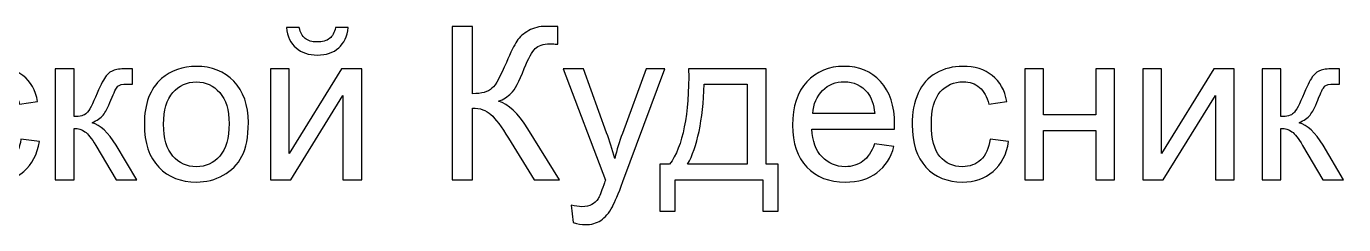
# Model space of a CAD drawing. Header units: centimetres. Extents: x 259 to 610, y 357 to 1252.
# Drawn here: x 346.65 to 368.37, y 1000.98 to 1004.25 of the extents above; entities that cross this region are included whole.
import ezdxf

# ---------------------------------------------------------------- set-up
doc = ezdxf.new("R2010")
doc.units = ezdxf.units.CM
doc.header["$MEASUREMENT"] = 0
doc.layers.add('layer 1', color=7, linetype='Continuous')

msp = doc.modelspace()

# ---------------------------------------------------------------- linework, layer by layer
at = {"layer": 'layer 1', "color": 250}
for points, knots in [([(351.7441, 1004.23162), (351.7441, 1004.23162), (351.95577, 1004.23162), (351.95577, 1004.23162), (351.95577, 1004.23162), (351.93872, 1004.0864), (351.8858, 1003.97469), (351.79761, 1003.89707), (351.79761, 1003.89707), (351.70942, 1003.81888), (351.59241, 1003.78007), (351.44601, 1003.78007), (351.44601, 1003.78007), (351.29902, 1003.78007), (351.18143, 1003.81888), (351.09382, 1003.8959), (351.09382, 1003.8959), (351.00621, 1003.97351), (350.9533, 1004.08522), (350.93625, 1004.23162), (350.93625, 1004.23162), (350.93625, 1004.23162), (351.14791, 1004.23162), (351.14791, 1004.23162), (351.14791, 1004.23162), (351.16379, 1004.15225), (351.19612, 1004.09287), (351.24375, 1004.05406), (351.24375, 1004.05406), (351.29137, 1004.01467), (351.35605, 1003.99526), (351.4366, 1003.99526), (351.4366, 1003.99526), (351.53009, 1003.99526), (351.60064, 1004.01408), (351.64827, 1004.0523), (351.64827, 1004.0523), (351.69589, 1004.08993), (351.72823, 1004.1499), (351.7441, 1004.23162)], [0, 0, 0, 0, 0.09090909, 0.09090909, 0.09090909, 0.09090909, 0.18181818, 0.18181818, 0.18181818, 0.18181818, 0.27272727, 0.27272727, 0.27272727, 0.27272727, 0.36363636, 0.36363636, 0.36363636, 0.36363636, 0.45454545, 0.45454545, 0.45454545, 0.45454545, 0.54545455, 0.54545455, 0.54545455, 0.54545455, 0.63636364, 0.63636364, 0.63636364, 0.63636364, 0.72727273, 0.72727273, 0.72727273, 0.72727273, 0.81818182, 0.81818182, 0.81818182, 0.81818182, 1, 1, 1, 1]), ([(353.6685, 1004.24926), (353.6685, 1004.24926), (354.00364, 1004.24926), (354.00364, 1004.24926), (354.00364, 1004.24926), (354.00364, 1004.24926), (354.00364, 1003.14154), (354.00364, 1003.14154), (354.00364, 1003.14154), (354.15592, 1003.14154), (354.26352, 1003.17153), (354.32526, 1003.23091), (354.32526, 1003.23091), (354.38758, 1003.2903), (354.46637, 1003.43258), (354.56279, 1003.65836), (354.56279, 1003.65836), (354.63276, 1003.82475), (354.69038, 1003.94176), (354.73624, 1004.00996), (354.73624, 1004.00996), (354.78152, 1004.07875), (354.84619, 1004.13637), (354.93027, 1004.18282), (354.93027, 1004.18282), (355.01376, 1004.22927), (355.10666, 1004.25279), (355.20779, 1004.25279), (355.20779, 1004.25279), (355.33655, 1004.25279), (355.40417, 1004.25162), (355.41122, 1004.24926), (355.41122, 1004.24926), (355.41122, 1004.24926), (355.41122, 1003.95999), (355.41122, 1003.95999), (355.41122, 1003.95999), (355.39946, 1003.95999), (355.37712, 1003.96057), (355.34419, 1003.96175), (355.34419, 1003.96175), (355.30715, 1003.96293), (355.28481, 1003.96351), (355.27658, 1003.96351), (355.27658, 1003.96351), (355.17016, 1003.96351), (355.09078, 1003.93764), (355.03904, 1003.8859), (355.03904, 1003.8859), (354.98613, 1003.83416), (354.92615, 1003.72363), (354.85795, 1003.55488), (354.85795, 1003.55488), (354.77328, 1003.34086), (354.70155, 1003.20563), (354.64276, 1003.14977), (354.64276, 1003.14977), (354.58455, 1003.09451), (354.51399, 1003.04982), (354.43285, 1003.01631), (354.43285, 1003.01631), (354.59572, 1002.97162), (354.75682, 1002.82052), (354.91557, 1002.56417), (354.91557, 1002.56417), (354.91557, 1002.56417), (355.43592, 1001.72338), (355.43592, 1001.72338), (355.43592, 1001.72338), (355.43592, 1001.72338), (355.02082, 1001.72338), (355.02082, 1001.72338), (355.02082, 1001.72338), (355.02082, 1001.72338), (354.5969, 1002.40777), (354.5969, 1002.40777), (354.5969, 1002.40777), (354.48107, 1002.59768), (354.38405, 1002.72821), (354.30644, 1002.79876), (354.30644, 1002.79876), (354.22824, 1002.86991), (354.1277, 1002.90518), (354.00364, 1002.90518), (354.00364, 1002.90518), (354.00364, 1002.90518), (354.00364, 1001.72338), (354.00364, 1001.72338), (354.00364, 1001.72338), (354.00364, 1001.72338), (353.6685, 1001.72338), (353.6685, 1001.72338), (353.6685, 1001.72338), (353.6685, 1001.72338), (353.6685, 1004.24926), (353.6685, 1004.24926)], [0, 0, 0, 0, 0.04, 0.04, 0.04, 0.04, 0.08, 0.08, 0.08, 0.08, 0.12, 0.12, 0.12, 0.12, 0.16, 0.16, 0.16, 0.16, 0.2, 0.2, 0.2, 0.2, 0.24, 0.24, 0.24, 0.24, 0.28, 0.28, 0.28, 0.28, 0.32, 0.32, 0.32, 0.32, 0.36, 0.36, 0.36, 0.36, 0.4, 0.4, 0.4, 0.4, 0.44, 0.44, 0.44, 0.44, 0.48, 0.48, 0.48, 0.48, 0.52, 0.52, 0.52, 0.52, 0.56, 0.56, 0.56, 0.56, 0.6, 0.6, 0.6, 0.6, 0.64, 0.64, 0.64, 0.64, 0.68, 0.68, 0.68, 0.68, 0.72, 0.72, 0.72, 0.72, 0.76, 0.76, 0.76, 0.76, 0.8, 0.8, 0.8, 0.8, 0.84, 0.84, 0.84, 0.84, 0.88, 0.88, 0.88, 0.88, 0.92, 0.92, 0.92, 0.92, 1, 1, 1, 1]), ([(346.55888, 1002.39366), (346.55888, 1002.39366), (346.86227, 1002.35132), (346.86227, 1002.35132), (346.86227, 1002.35132), (346.82875, 1002.1426), (346.74408, 1001.97973), (346.60709, 1001.86155), (346.60709, 1001.86155), (346.47009, 1001.74337), (346.30135, 1001.68457), (346.10203, 1001.68457), (346.10203, 1001.68457), (345.85215, 1001.68457), (345.65106, 1001.7663), (345.49937, 1001.92975), (345.49937, 1001.92975), (345.34709, 1002.09321), (345.27124, 1002.32722), (345.27124, 1002.63178), (345.27124, 1002.63178), (345.27124, 1002.82934), (345.30417, 1003.00161), (345.36943, 1003.14977), (345.36943, 1003.14977), (345.43469, 1003.29735), (345.53406, 1003.40848), (345.66811, 1003.48197), (345.66811, 1003.48197), (345.80158, 1003.55606), (345.94681, 1003.5931), (346.10438, 1003.5931), (346.10438, 1003.5931), (346.30253, 1003.5931), (346.46539, 1003.54312), (346.59121, 1003.44258), (346.59121, 1003.44258), (346.71763, 1003.34204), (346.79877, 1003.19916), (346.83404, 1003.01454), (346.83404, 1003.01454), (346.83404, 1003.01454), (346.53418, 1002.96868), (346.53418, 1002.96868), (346.53418, 1002.96868), (346.50537, 1003.09157), (346.45481, 1003.18388), (346.38131, 1003.2462), (346.38131, 1003.2462), (346.30841, 1003.30794), (346.22021, 1003.3391), (346.11673, 1003.3391), (346.11673, 1003.3391), (345.96033, 1003.3391), (345.83333, 1003.28324), (345.73514, 1003.17153), (345.73514, 1003.17153), (345.63754, 1003.05923), (345.58874, 1002.88284), (345.58874, 1002.6406), (345.58874, 1002.6406), (345.58874, 1002.39483), (345.63578, 1002.21668), (345.72985, 1002.10556), (345.72985, 1002.10556), (345.82451, 1001.99443), (345.9474, 1001.93857), (346.0985, 1001.93857), (346.0985, 1001.93857), (346.2208, 1001.93857), (346.32252, 1001.97562), (346.40365, 1002.05029), (346.40365, 1002.05029), (346.48538, 1002.12437), (346.53712, 1002.23902), (346.55888, 1002.39366)], [0, 0, 0, 0, 0.05, 0.05, 0.05, 0.05, 0.1, 0.1, 0.1, 0.1, 0.15, 0.15, 0.15, 0.15, 0.2, 0.2, 0.2, 0.2, 0.25, 0.25, 0.25, 0.25, 0.3, 0.3, 0.3, 0.3, 0.35, 0.35, 0.35, 0.35, 0.4, 0.4, 0.4, 0.4, 0.45, 0.45, 0.45, 0.45, 0.5, 0.5, 0.5, 0.5, 0.55, 0.55, 0.55, 0.55, 0.6, 0.6, 0.6, 0.6, 0.65, 0.65, 0.65, 0.65, 0.7, 0.7, 0.7, 0.7, 0.75, 0.75, 0.75, 0.75, 0.8, 0.8, 0.8, 0.8, 0.85, 0.85, 0.85, 0.85, 0.9, 0.9, 0.9, 0.9, 1, 1, 1, 1]), ([(347.12332, 1003.55429), (347.12332, 1003.55429), (347.43376, 1003.55429), (347.43376, 1003.55429), (347.43376, 1003.55429), (347.43376, 1003.55429), (347.43376, 1002.76407), (347.43376, 1002.76407), (347.43376, 1002.76407), (347.53254, 1002.76407), (347.60192, 1002.78289), (347.6419, 1002.8211), (347.6419, 1002.8211), (347.68129, 1002.85873), (347.7395, 1002.96868), (347.81711, 1003.15154), (347.81711, 1003.15154), (347.87826, 1003.29618), (347.92765, 1003.39143), (347.96528, 1003.43729), (347.96528, 1003.43729), (348.00349, 1003.48315), (348.047, 1003.51431), (348.09639, 1003.53019), (348.09639, 1003.53019), (348.14637, 1003.54606), (348.22574, 1003.55429), (348.33452, 1003.55429), (348.33452, 1003.55429), (348.33452, 1003.55429), (348.39684, 1003.55429), (348.39684, 1003.55429), (348.39684, 1003.55429), (348.39684, 1003.55429), (348.39684, 1003.29853), (348.39684, 1003.29853), (348.39684, 1003.29853), (348.39684, 1003.29853), (348.31041, 1003.30029), (348.31041, 1003.30029), (348.31041, 1003.30029), (348.22868, 1003.30029), (348.17635, 1003.28795), (348.15342, 1003.26384), (348.15342, 1003.26384), (348.12932, 1003.23856), (348.09228, 1003.1633), (348.04289, 1003.03806), (348.04289, 1003.03806), (347.99585, 1002.91812), (347.95293, 1002.83522), (347.91354, 1002.78935), (347.91354, 1002.78935), (347.87473, 1002.74349), (347.81417, 1002.70175), (347.73244, 1002.66353), (347.73244, 1002.66353), (347.86591, 1002.62767), (347.99761, 1002.50361), (348.12697, 1002.29076), (348.12697, 1002.29076), (348.12697, 1002.29076), (348.4674, 1001.72338), (348.4674, 1001.72338), (348.4674, 1001.72338), (348.4674, 1001.72338), (348.12638, 1001.72338), (348.12638, 1001.72338), (348.12638, 1001.72338), (348.12638, 1001.72338), (347.79065, 1002.289), (347.79065, 1002.289), (347.79065, 1002.289), (347.72304, 1002.40365), (347.66424, 1002.47891), (347.61426, 1002.51536), (347.61426, 1002.51536), (347.5637, 1002.55182), (347.50373, 1002.57004), (347.43376, 1002.57004), (347.43376, 1002.57004), (347.43376, 1002.57004), (347.43376, 1001.72338), (347.43376, 1001.72338), (347.43376, 1001.72338), (347.43376, 1001.72338), (347.12332, 1001.72338), (347.12332, 1001.72338), (347.12332, 1001.72338), (347.12332, 1001.72338), (347.12332, 1003.55429), (347.12332, 1003.55429)], [0, 0, 0, 0, 0.04166667, 0.04166667, 0.04166667, 0.04166667, 0.08333333, 0.08333333, 0.08333333, 0.08333333, 0.125, 0.125, 0.125, 0.125, 0.16666667, 0.16666667, 0.16666667, 0.16666667, 0.20833333, 0.20833333, 0.20833333, 0.20833333, 0.25, 0.25, 0.25, 0.25, 0.29166667, 0.29166667, 0.29166667, 0.29166667, 0.33333333, 0.33333333, 0.33333333, 0.33333333, 0.375, 0.375, 0.375, 0.375, 0.41666667, 0.41666667, 0.41666667, 0.41666667, 0.45833333, 0.45833333, 0.45833333, 0.45833333, 0.5, 0.5, 0.5, 0.5, 0.54166667, 0.54166667, 0.54166667, 0.54166667, 0.58333333, 0.58333333, 0.58333333, 0.58333333, 0.625, 0.625, 0.625, 0.625, 0.66666667, 0.66666667, 0.66666667, 0.66666667, 0.70833333, 0.70833333, 0.70833333, 0.70833333, 0.75, 0.75, 0.75, 0.75, 0.79166667, 0.79166667, 0.79166667, 0.79166667, 0.83333333, 0.83333333, 0.83333333, 0.83333333, 0.875, 0.875, 0.875, 0.875, 0.91666667, 0.91666667, 0.91666667, 0.91666667, 1, 1, 1, 1]), ([(348.59322, 1002.63884), (348.59322, 1002.97691), (348.68729, 1003.22739), (348.87603, 1003.39025), (348.87603, 1003.39025), (349.03301, 1003.52548), (349.22528, 1003.5931), (349.45164, 1003.5931), (349.45164, 1003.5931), (349.7027, 1003.5931), (349.90849, 1003.51078), (350.06841, 1003.34615), (350.06841, 1003.34615), (350.22775, 1003.18211), (350.30771, 1002.95457), (350.30771, 1002.66471), (350.30771, 1002.66471), (350.30771, 1002.42952), (350.27243, 1002.2449), (350.20188, 1002.11026), (350.20188, 1002.11026), (350.13132, 1001.97562), (350.02843, 1001.87096), (349.8932, 1001.79629), (349.8932, 1001.79629), (349.75856, 1001.72162), (349.61098, 1001.68457), (349.45164, 1001.68457), (349.45164, 1001.68457), (349.19529, 1001.68457), (348.98833, 1001.7663), (348.83016, 1001.93034), (348.83016, 1001.93034), (348.672, 1002.09438), (348.59322, 1002.33074), (348.59322, 1002.63884)], [0, 0, 0, 0, 0.1, 0.1, 0.1, 0.1, 0.2, 0.2, 0.2, 0.2, 0.3, 0.3, 0.3, 0.3, 0.4, 0.4, 0.4, 0.4, 0.5, 0.5, 0.5, 0.5, 0.6, 0.6, 0.6, 0.6, 0.7, 0.7, 0.7, 0.7, 0.8, 0.8, 0.8, 0.8, 1, 1, 1, 1]), ([(350.67166, 1003.55429), (350.67166, 1003.55429), (350.98211, 1003.55429), (350.98211, 1003.55429), (350.98211, 1003.55429), (350.98211, 1003.55429), (350.98211, 1002.15788), (350.98211, 1002.15788), (350.98211, 1002.15788), (350.98211, 1002.15788), (351.84465, 1003.55429), (351.84465, 1003.55429), (351.84465, 1003.55429), (351.84465, 1003.55429), (352.17802, 1003.55429), (352.17802, 1003.55429), (352.17802, 1003.55429), (352.17802, 1003.55429), (352.17802, 1001.72338), (352.17802, 1001.72338), (352.17802, 1001.72338), (352.17802, 1001.72338), (351.86758, 1001.72338), (351.86758, 1001.72338), (351.86758, 1001.72338), (351.86758, 1001.72338), (351.86758, 1003.11097), (351.86758, 1003.11097), (351.86758, 1003.11097), (351.86758, 1003.11097), (351.00621, 1001.72338), (351.00621, 1001.72338), (351.00621, 1001.72338), (351.00621, 1001.72338), (350.67166, 1001.72338), (350.67166, 1001.72338), (350.67166, 1001.72338), (350.67166, 1001.72338), (350.67166, 1003.55429), (350.67166, 1003.55429)], [0, 0, 0, 0, 0.09090909, 0.09090909, 0.09090909, 0.09090909, 0.18181818, 0.18181818, 0.18181818, 0.18181818, 0.27272727, 0.27272727, 0.27272727, 0.27272727, 0.36363636, 0.36363636, 0.36363636, 0.36363636, 0.45454545, 0.45454545, 0.45454545, 0.45454545, 0.54545455, 0.54545455, 0.54545455, 0.54545455, 0.63636364, 0.63636364, 0.63636364, 0.63636364, 0.72727273, 0.72727273, 0.72727273, 0.72727273, 0.81818182, 0.81818182, 0.81818182, 0.81818182, 1, 1, 1, 1]), ([(355.66346, 1001.01959), (355.66346, 1001.01959), (355.62818, 1001.30652), (355.62818, 1001.30652), (355.62818, 1001.30652), (355.69639, 1001.28829), (355.75518, 1001.27888), (355.80575, 1001.27888), (355.80575, 1001.27888), (355.87513, 1001.27888), (355.9304, 1001.29064), (355.97155, 1001.31357), (355.97155, 1001.31357), (356.0133, 1001.3365), (356.0474, 1001.36884), (356.07386, 1001.41), (356.07386, 1001.41), (356.09326, 1001.44116), (356.12501, 1001.51818), (356.16852, 1001.64165), (356.16852, 1001.64165), (356.1744, 1001.6587), (356.18322, 1001.68399), (356.19616, 1001.7175), (356.19616, 1001.7175), (356.19616, 1001.7175), (355.50118, 1003.55429), (355.50118, 1003.55429), (355.50118, 1003.55429), (355.50118, 1003.55429), (355.83279, 1003.55429), (355.83279, 1003.55429), (355.83279, 1003.55429), (355.83279, 1003.55429), (356.21497, 1002.49714), (356.21497, 1002.49714), (356.21497, 1002.49714), (356.26495, 1002.36367), (356.30904, 1002.22256), (356.34844, 1002.07439), (356.34844, 1002.07439), (356.3843, 1002.21374), (356.42664, 1002.35132), (356.47602, 1002.48655), (356.47602, 1002.48655), (356.47602, 1002.48655), (356.86643, 1003.55429), (356.86643, 1003.55429), (356.86643, 1003.55429), (356.86643, 1003.55429), (357.17629, 1003.55429), (357.17629, 1003.55429), (357.17629, 1003.55429), (357.17629, 1003.55429), (356.48426, 1001.69163), (356.48426, 1001.69163), (356.48426, 1001.69163), (356.40959, 1001.49114), (356.35138, 1001.35355), (356.30963, 1001.27771), (356.30963, 1001.27771), (356.25436, 1001.17599), (356.19086, 1001.10132), (356.11972, 1001.05369), (356.11972, 1001.05369), (356.04799, 1001.00607), (355.96273, 1000.98255), (355.86396, 1000.98255), (355.86396, 1000.98255), (355.80398, 1000.98255), (355.73696, 1000.9949), (355.66346, 1001.01959)], [0, 0, 0, 0, 0.05263158, 0.05263158, 0.05263158, 0.05263158, 0.10526316, 0.10526316, 0.10526316, 0.10526316, 0.15789474, 0.15789474, 0.15789474, 0.15789474, 0.21052632, 0.21052632, 0.21052632, 0.21052632, 0.26315789, 0.26315789, 0.26315789, 0.26315789, 0.31578947, 0.31578947, 0.31578947, 0.31578947, 0.36842105, 0.36842105, 0.36842105, 0.36842105, 0.42105263, 0.42105263, 0.42105263, 0.42105263, 0.47368421, 0.47368421, 0.47368421, 0.47368421, 0.52631579, 0.52631579, 0.52631579, 0.52631579, 0.57894737, 0.57894737, 0.57894737, 0.57894737, 0.63157895, 0.63157895, 0.63157895, 0.63157895, 0.68421053, 0.68421053, 0.68421053, 0.68421053, 0.73684211, 0.73684211, 0.73684211, 0.73684211, 0.78947368, 0.78947368, 0.78947368, 0.78947368, 0.84210526, 0.84210526, 0.84210526, 0.84210526, 0.89473684, 0.89473684, 0.89473684, 0.89473684, 1, 1, 1, 1]), ([(357.56787, 1003.55429), (357.56787, 1003.55429), (358.84492, 1003.55429), (358.84492, 1003.55429), (358.84492, 1003.55429), (358.84492, 1003.55429), (358.84492, 1001.97738), (358.84492, 1001.97738), (358.84492, 1001.97738), (358.84492, 1001.97738), (359.04248, 1001.97738), (359.04248, 1001.97738), (359.04248, 1001.97738), (359.04248, 1001.97738), (359.04248, 1001.2048), (359.04248, 1001.2048), (359.04248, 1001.2048), (359.04248, 1001.2048), (358.78848, 1001.2048), (358.78848, 1001.2048), (358.78848, 1001.2048), (358.78848, 1001.2048), (358.78848, 1001.72338), (358.78848, 1001.72338), (358.78848, 1001.72338), (358.78848, 1001.72338), (357.34562, 1001.72338), (357.34562, 1001.72338), (357.34562, 1001.72338), (357.34562, 1001.72338), (357.34562, 1001.2048), (357.34562, 1001.2048), (357.34562, 1001.2048), (357.34562, 1001.2048), (357.09162, 1001.2048), (357.09162, 1001.2048), (357.09162, 1001.2048), (357.09162, 1001.2048), (357.09162, 1001.97738), (357.09162, 1001.97738), (357.09162, 1001.97738), (357.09162, 1001.97738), (357.2539, 1001.97738), (357.2539, 1001.97738), (357.2539, 1001.97738), (357.47262, 1002.2743), (357.57728, 1002.79994), (357.56787, 1003.55429)], [0, 0, 0, 0, 0.07692308, 0.07692308, 0.07692308, 0.07692308, 0.15384615, 0.15384615, 0.15384615, 0.15384615, 0.23076923, 0.23076923, 0.23076923, 0.23076923, 0.30769231, 0.30769231, 0.30769231, 0.30769231, 0.38461538, 0.38461538, 0.38461538, 0.38461538, 0.46153846, 0.46153846, 0.46153846, 0.46153846, 0.53846154, 0.53846154, 0.53846154, 0.53846154, 0.61538462, 0.61538462, 0.61538462, 0.61538462, 0.69230769, 0.69230769, 0.69230769, 0.69230769, 0.76923077, 0.76923077, 0.76923077, 0.76923077, 0.84615385, 0.84615385, 0.84615385, 0.84615385, 1, 1, 1, 1]), ([(360.63173, 1002.31605), (360.63173, 1002.31605), (360.95276, 1002.27371), (360.95276, 1002.27371), (360.95276, 1002.27371), (360.90278, 1002.08733), (360.8093, 1001.9421), (360.67289, 1001.83921), (360.67289, 1001.83921), (360.53648, 1001.73632), (360.36245, 1001.68457), (360.15019, 1001.68457), (360.15019, 1001.68457), (359.88326, 1001.68457), (359.67159, 1001.76689), (359.51519, 1001.93152), (359.51519, 1001.93152), (359.3588, 1002.09556), (359.2806, 1002.32663), (359.2806, 1002.62355), (359.2806, 1002.62355), (359.2806, 1002.93047), (359.35938, 1003.16918), (359.51755, 1003.33851), (359.51755, 1003.33851), (359.67571, 1003.50843), (359.88091, 1003.5931), (360.13314, 1003.5931), (360.13314, 1003.5931), (360.37715, 1003.5931), (360.57646, 1003.5102), (360.7311, 1003.3438), (360.7311, 1003.3438), (360.88573, 1003.17741), (360.96334, 1002.9434), (360.96334, 1002.64178), (360.96334, 1002.64178), (360.96334, 1002.62355), (360.96276, 1002.59592), (360.96158, 1002.55946), (360.96158, 1002.55946), (360.96158, 1002.55946), (359.5981, 1002.55946), (359.5981, 1002.55946), (359.5981, 1002.55946), (359.60986, 1002.35897), (359.6663, 1002.20492), (359.76861, 1002.0985), (359.76861, 1002.0985), (359.87032, 1001.99208), (359.99791, 1001.93857), (360.15019, 1001.93857), (360.15019, 1001.93857), (360.26367, 1001.93857), (360.36068, 1001.96856), (360.44065, 1002.02853), (360.44065, 1002.02853), (360.5212, 1002.0885), (360.5847, 1002.18434), (360.63173, 1002.31605)], [0, 0, 0, 0, 0.0625, 0.0625, 0.0625, 0.0625, 0.125, 0.125, 0.125, 0.125, 0.1875, 0.1875, 0.1875, 0.1875, 0.25, 0.25, 0.25, 0.25, 0.3125, 0.3125, 0.3125, 0.3125, 0.375, 0.375, 0.375, 0.375, 0.4375, 0.4375, 0.4375, 0.4375, 0.5, 0.5, 0.5, 0.5, 0.5625, 0.5625, 0.5625, 0.5625, 0.625, 0.625, 0.625, 0.625, 0.6875, 0.6875, 0.6875, 0.6875, 0.75, 0.75, 0.75, 0.75, 0.8125, 0.8125, 0.8125, 0.8125, 0.875, 0.875, 0.875, 0.875, 1, 1, 1, 1]), ([(362.54085, 1002.39366), (362.54085, 1002.39366), (362.84424, 1002.35132), (362.84424, 1002.35132), (362.84424, 1002.35132), (362.81072, 1002.1426), (362.72605, 1001.97973), (362.58906, 1001.86155), (362.58906, 1001.86155), (362.45206, 1001.74337), (362.28332, 1001.68457), (362.084, 1001.68457), (362.084, 1001.68457), (361.83412, 1001.68457), (361.63303, 1001.7663), (361.48134, 1001.92975), (361.48134, 1001.92975), (361.32906, 1002.09321), (361.25321, 1002.32722), (361.25321, 1002.63178), (361.25321, 1002.63178), (361.25321, 1002.82934), (361.28614, 1003.00161), (361.3514, 1003.14977), (361.3514, 1003.14977), (361.41666, 1003.29735), (361.51603, 1003.40848), (361.65008, 1003.48197), (361.65008, 1003.48197), (361.78355, 1003.55606), (361.92878, 1003.5931), (362.08635, 1003.5931), (362.08635, 1003.5931), (362.2845, 1003.5931), (362.44736, 1003.54312), (362.57318, 1003.44258), (362.57318, 1003.44258), (362.6996, 1003.34204), (362.78074, 1003.19916), (362.81601, 1003.01454), (362.81601, 1003.01454), (362.81601, 1003.01454), (362.51615, 1002.96868), (362.51615, 1002.96868), (362.51615, 1002.96868), (362.48734, 1003.09157), (362.43678, 1003.18388), (362.36328, 1003.2462), (362.36328, 1003.2462), (362.29038, 1003.30794), (362.20218, 1003.3391), (362.0987, 1003.3391), (362.0987, 1003.3391), (361.9423, 1003.3391), (361.8153, 1003.28324), (361.71711, 1003.17153), (361.71711, 1003.17153), (361.61951, 1003.05923), (361.57071, 1002.88284), (361.57071, 1002.6406), (361.57071, 1002.6406), (361.57071, 1002.39483), (361.61775, 1002.21668), (361.71182, 1002.10556), (361.71182, 1002.10556), (361.80648, 1001.99443), (361.92937, 1001.93857), (362.08047, 1001.93857), (362.08047, 1001.93857), (362.20277, 1001.93857), (362.30449, 1001.97562), (362.38562, 1002.05029), (362.38562, 1002.05029), (362.46735, 1002.12437), (362.51909, 1002.23902), (362.54085, 1002.39366)], [0, 0, 0, 0, 0.05, 0.05, 0.05, 0.05, 0.1, 0.1, 0.1, 0.1, 0.15, 0.15, 0.15, 0.15, 0.2, 0.2, 0.2, 0.2, 0.25, 0.25, 0.25, 0.25, 0.3, 0.3, 0.3, 0.3, 0.35, 0.35, 0.35, 0.35, 0.4, 0.4, 0.4, 0.4, 0.45, 0.45, 0.45, 0.45, 0.5, 0.5, 0.5, 0.5, 0.55, 0.55, 0.55, 0.55, 0.6, 0.6, 0.6, 0.6, 0.65, 0.65, 0.65, 0.65, 0.7, 0.7, 0.7, 0.7, 0.75, 0.75, 0.75, 0.75, 0.8, 0.8, 0.8, 0.8, 0.85, 0.85, 0.85, 0.85, 0.9, 0.9, 0.9, 0.9, 1, 1, 1, 1]), ([(363.10881, 1003.55429), (363.10881, 1003.55429), (363.41926, 1003.55429), (363.41926, 1003.55429), (363.41926, 1003.55429), (363.41926, 1003.55429), (363.41926, 1002.79229), (363.41926, 1002.79229), (363.41926, 1002.79229), (363.41926, 1002.79229), (364.28003, 1002.79229), (364.28003, 1002.79229), (364.28003, 1002.79229), (364.28003, 1002.79229), (364.28003, 1003.55429), (364.28003, 1003.55429), (364.28003, 1003.55429), (364.28003, 1003.55429), (364.59048, 1003.55429), (364.59048, 1003.55429), (364.59048, 1003.55429), (364.59048, 1003.55429), (364.59048, 1001.72338), (364.59048, 1001.72338), (364.59048, 1001.72338), (364.59048, 1001.72338), (364.28003, 1001.72338), (364.28003, 1001.72338), (364.28003, 1001.72338), (364.28003, 1001.72338), (364.28003, 1002.53477), (364.28003, 1002.53477), (364.28003, 1002.53477), (364.28003, 1002.53477), (363.41926, 1002.53477), (363.41926, 1002.53477), (363.41926, 1002.53477), (363.41926, 1002.53477), (363.41926, 1001.72338), (363.41926, 1001.72338), (363.41926, 1001.72338), (363.41926, 1001.72338), (363.10881, 1001.72338), (363.10881, 1001.72338), (363.10881, 1001.72338), (363.10881, 1001.72338), (363.10881, 1003.55429), (363.10881, 1003.55429)], [0, 0, 0, 0, 0.07692308, 0.07692308, 0.07692308, 0.07692308, 0.15384615, 0.15384615, 0.15384615, 0.15384615, 0.23076923, 0.23076923, 0.23076923, 0.23076923, 0.30769231, 0.30769231, 0.30769231, 0.30769231, 0.38461538, 0.38461538, 0.38461538, 0.38461538, 0.46153846, 0.46153846, 0.46153846, 0.46153846, 0.53846154, 0.53846154, 0.53846154, 0.53846154, 0.61538462, 0.61538462, 0.61538462, 0.61538462, 0.69230769, 0.69230769, 0.69230769, 0.69230769, 0.76923077, 0.76923077, 0.76923077, 0.76923077, 0.84615385, 0.84615385, 0.84615385, 0.84615385, 1, 1, 1, 1]), ([(365.05673, 1003.55429), (365.05673, 1003.55429), (365.36718, 1003.55429), (365.36718, 1003.55429), (365.36718, 1003.55429), (365.36718, 1003.55429), (365.36718, 1002.15788), (365.36718, 1002.15788), (365.36718, 1002.15788), (365.36718, 1002.15788), (366.22972, 1003.55429), (366.22972, 1003.55429), (366.22972, 1003.55429), (366.22972, 1003.55429), (366.56308, 1003.55429), (366.56308, 1003.55429), (366.56308, 1003.55429), (366.56308, 1003.55429), (366.56308, 1001.72338), (366.56308, 1001.72338), (366.56308, 1001.72338), (366.56308, 1001.72338), (366.25265, 1001.72338), (366.25265, 1001.72338), (366.25265, 1001.72338), (366.25265, 1001.72338), (366.25265, 1003.11097), (366.25265, 1003.11097), (366.25265, 1003.11097), (366.25265, 1003.11097), (365.39128, 1001.72338), (365.39128, 1001.72338), (365.39128, 1001.72338), (365.39128, 1001.72338), (365.05673, 1001.72338), (365.05673, 1001.72338), (365.05673, 1001.72338), (365.05673, 1001.72338), (365.05673, 1003.55429), (365.05673, 1003.55429)], [0, 0, 0, 0, 0.09090909, 0.09090909, 0.09090909, 0.09090909, 0.18181818, 0.18181818, 0.18181818, 0.18181818, 0.27272727, 0.27272727, 0.27272727, 0.27272727, 0.36363636, 0.36363636, 0.36363636, 0.36363636, 0.45454545, 0.45454545, 0.45454545, 0.45454545, 0.54545455, 0.54545455, 0.54545455, 0.54545455, 0.63636364, 0.63636364, 0.63636364, 0.63636364, 0.72727273, 0.72727273, 0.72727273, 0.72727273, 0.81818182, 0.81818182, 0.81818182, 0.81818182, 1, 1, 1, 1]), ([(367.02405, 1003.55429), (367.02405, 1003.55429), (367.33449, 1003.55429), (367.33449, 1003.55429), (367.33449, 1003.55429), (367.33449, 1003.55429), (367.33449, 1002.76407), (367.33449, 1002.76407), (367.33449, 1002.76407), (367.43327, 1002.76407), (367.50265, 1002.78289), (367.54263, 1002.8211), (367.54263, 1002.8211), (367.58202, 1002.85873), (367.64023, 1002.96868), (367.71784, 1003.15154), (367.71784, 1003.15154), (367.77899, 1003.29618), (367.82838, 1003.39143), (367.86601, 1003.43729), (367.86601, 1003.43729), (367.90422, 1003.48315), (367.94773, 1003.51431), (367.99712, 1003.53019), (367.99712, 1003.53019), (368.0471, 1003.54606), (368.12647, 1003.55429), (368.23525, 1003.55429), (368.23525, 1003.55429), (368.23525, 1003.55429), (368.29757, 1003.55429), (368.29757, 1003.55429), (368.29757, 1003.55429), (368.29757, 1003.55429), (368.29757, 1003.29853), (368.29757, 1003.29853), (368.29757, 1003.29853), (368.29757, 1003.29853), (368.21114, 1003.30029), (368.21114, 1003.30029), (368.21114, 1003.30029), (368.12941, 1003.30029), (368.07708, 1003.28795), (368.05415, 1003.26384), (368.05415, 1003.26384), (368.03005, 1003.23856), (367.99301, 1003.1633), (367.94362, 1003.03806), (367.94362, 1003.03806), (367.89658, 1002.91812), (367.85366, 1002.83522), (367.81427, 1002.78935), (367.81427, 1002.78935), (367.77546, 1002.74349), (367.7149, 1002.70175), (367.63317, 1002.66353), (367.63317, 1002.66353), (367.76664, 1002.62767), (367.89834, 1002.50361), (368.0277, 1002.29076), (368.0277, 1002.29076), (368.0277, 1002.29076), (368.36813, 1001.72338), (368.36813, 1001.72338), (368.36813, 1001.72338), (368.36813, 1001.72338), (368.02711, 1001.72338), (368.02711, 1001.72338), (368.02711, 1001.72338), (368.02711, 1001.72338), (367.69138, 1002.289), (367.69138, 1002.289), (367.69138, 1002.289), (367.62377, 1002.40365), (367.56497, 1002.47891), (367.51499, 1002.51536), (367.51499, 1002.51536), (367.46443, 1002.55182), (367.40446, 1002.57004), (367.33449, 1002.57004), (367.33449, 1002.57004), (367.33449, 1002.57004), (367.33449, 1001.72338), (367.33449, 1001.72338), (367.33449, 1001.72338), (367.33449, 1001.72338), (367.02405, 1001.72338), (367.02405, 1001.72338), (367.02405, 1001.72338), (367.02405, 1001.72338), (367.02405, 1003.55429), (367.02405, 1003.55429)], [0, 0, 0, 0, 0.04166667, 0.04166667, 0.04166667, 0.04166667, 0.08333333, 0.08333333, 0.08333333, 0.08333333, 0.125, 0.125, 0.125, 0.125, 0.16666667, 0.16666667, 0.16666667, 0.16666667, 0.20833333, 0.20833333, 0.20833333, 0.20833333, 0.25, 0.25, 0.25, 0.25, 0.29166667, 0.29166667, 0.29166667, 0.29166667, 0.33333333, 0.33333333, 0.33333333, 0.33333333, 0.375, 0.375, 0.375, 0.375, 0.41666667, 0.41666667, 0.41666667, 0.41666667, 0.45833333, 0.45833333, 0.45833333, 0.45833333, 0.5, 0.5, 0.5, 0.5, 0.54166667, 0.54166667, 0.54166667, 0.54166667, 0.58333333, 0.58333333, 0.58333333, 0.58333333, 0.625, 0.625, 0.625, 0.625, 0.66666667, 0.66666667, 0.66666667, 0.66666667, 0.70833333, 0.70833333, 0.70833333, 0.70833333, 0.75, 0.75, 0.75, 0.75, 0.79166667, 0.79166667, 0.79166667, 0.79166667, 0.83333333, 0.83333333, 0.83333333, 0.83333333, 0.875, 0.875, 0.875, 0.875, 0.91666667, 0.91666667, 0.91666667, 0.91666667, 1, 1, 1, 1]), ([(348.91072, 1002.63825), (348.91072, 1002.40424), (348.96187, 1002.22903), (349.06417, 1002.1132), (349.06417, 1002.1132), (349.16707, 1001.99678), (349.29583, 1001.93857), (349.45164, 1001.93857), (349.45164, 1001.93857), (349.60569, 1001.93857), (349.73386, 1001.99678), (349.83676, 1002.11379), (349.83676, 1002.11379), (349.93906, 1002.23079), (349.99021, 1002.40894), (349.99021, 1002.64824), (349.99021, 1002.64824), (349.99021, 1002.87402), (349.93847, 1003.04512), (349.83558, 1003.16095), (349.83558, 1003.16095), (349.73269, 1003.27736), (349.60451, 1003.33557), (349.45164, 1003.33557), (349.45164, 1003.33557), (349.29583, 1003.33557), (349.16707, 1003.27795), (349.06417, 1003.16212), (349.06417, 1003.16212), (348.96187, 1003.04629), (348.91072, 1002.87167), (348.91072, 1002.63825)], [0, 0, 0, 0, 0.11111111, 0.11111111, 0.11111111, 0.11111111, 0.22222222, 0.22222222, 0.22222222, 0.22222222, 0.33333333, 0.33333333, 0.33333333, 0.33333333, 0.44444444, 0.44444444, 0.44444444, 0.44444444, 0.55555556, 0.55555556, 0.55555556, 0.55555556, 0.66666667, 0.66666667, 0.66666667, 0.66666667, 0.77777778, 0.77777778, 0.77777778, 0.77777778, 1, 1, 1, 1]), ([(357.8254, 1003.29677), (357.80247, 1002.70234), (357.71074, 1002.26254), (357.55023, 1001.97738), (357.55023, 1001.97738), (357.55023, 1001.97738), (358.53448, 1001.97738), (358.53448, 1001.97738), (358.53448, 1001.97738), (358.53448, 1001.97738), (358.53448, 1003.29677), (358.53448, 1003.29677), (358.53448, 1003.29677), (358.53448, 1003.29677), (357.8254, 1003.29677), (357.8254, 1003.29677)], [0, 0, 0, 0, 0.2, 0.2, 0.2, 0.2, 0.4, 0.4, 0.4, 0.4, 0.6, 0.6, 0.6, 0.6, 1, 1, 1, 1]), ([(359.61574, 1002.81346), (359.61574, 1002.81346), (360.63526, 1002.81346), (360.63526, 1002.81346), (360.63526, 1002.81346), (360.62174, 1002.96751), (360.58234, 1003.08275), (360.51826, 1003.15977), (360.51826, 1003.15977), (360.42007, 1003.27913), (360.29189, 1003.3391), (360.13491, 1003.3391), (360.13491, 1003.3391), (359.99262, 1003.3391), (359.87326, 1003.29147), (359.77625, 1003.19622), (359.77625, 1003.19622), (359.67982, 1003.10097), (359.62632, 1002.97339), (359.61574, 1002.81346)], [0, 0, 0, 0, 0.16666667, 0.16666667, 0.16666667, 0.16666667, 0.33333333, 0.33333333, 0.33333333, 0.33333333, 0.5, 0.5, 0.5, 0.5, 0.66666667, 0.66666667, 0.66666667, 0.66666667, 1, 1, 1, 1])]:
    msp.add_open_spline(points, degree=3, knots=knots, dxfattribs=at)

doc.saveas('drawing.dxf')
